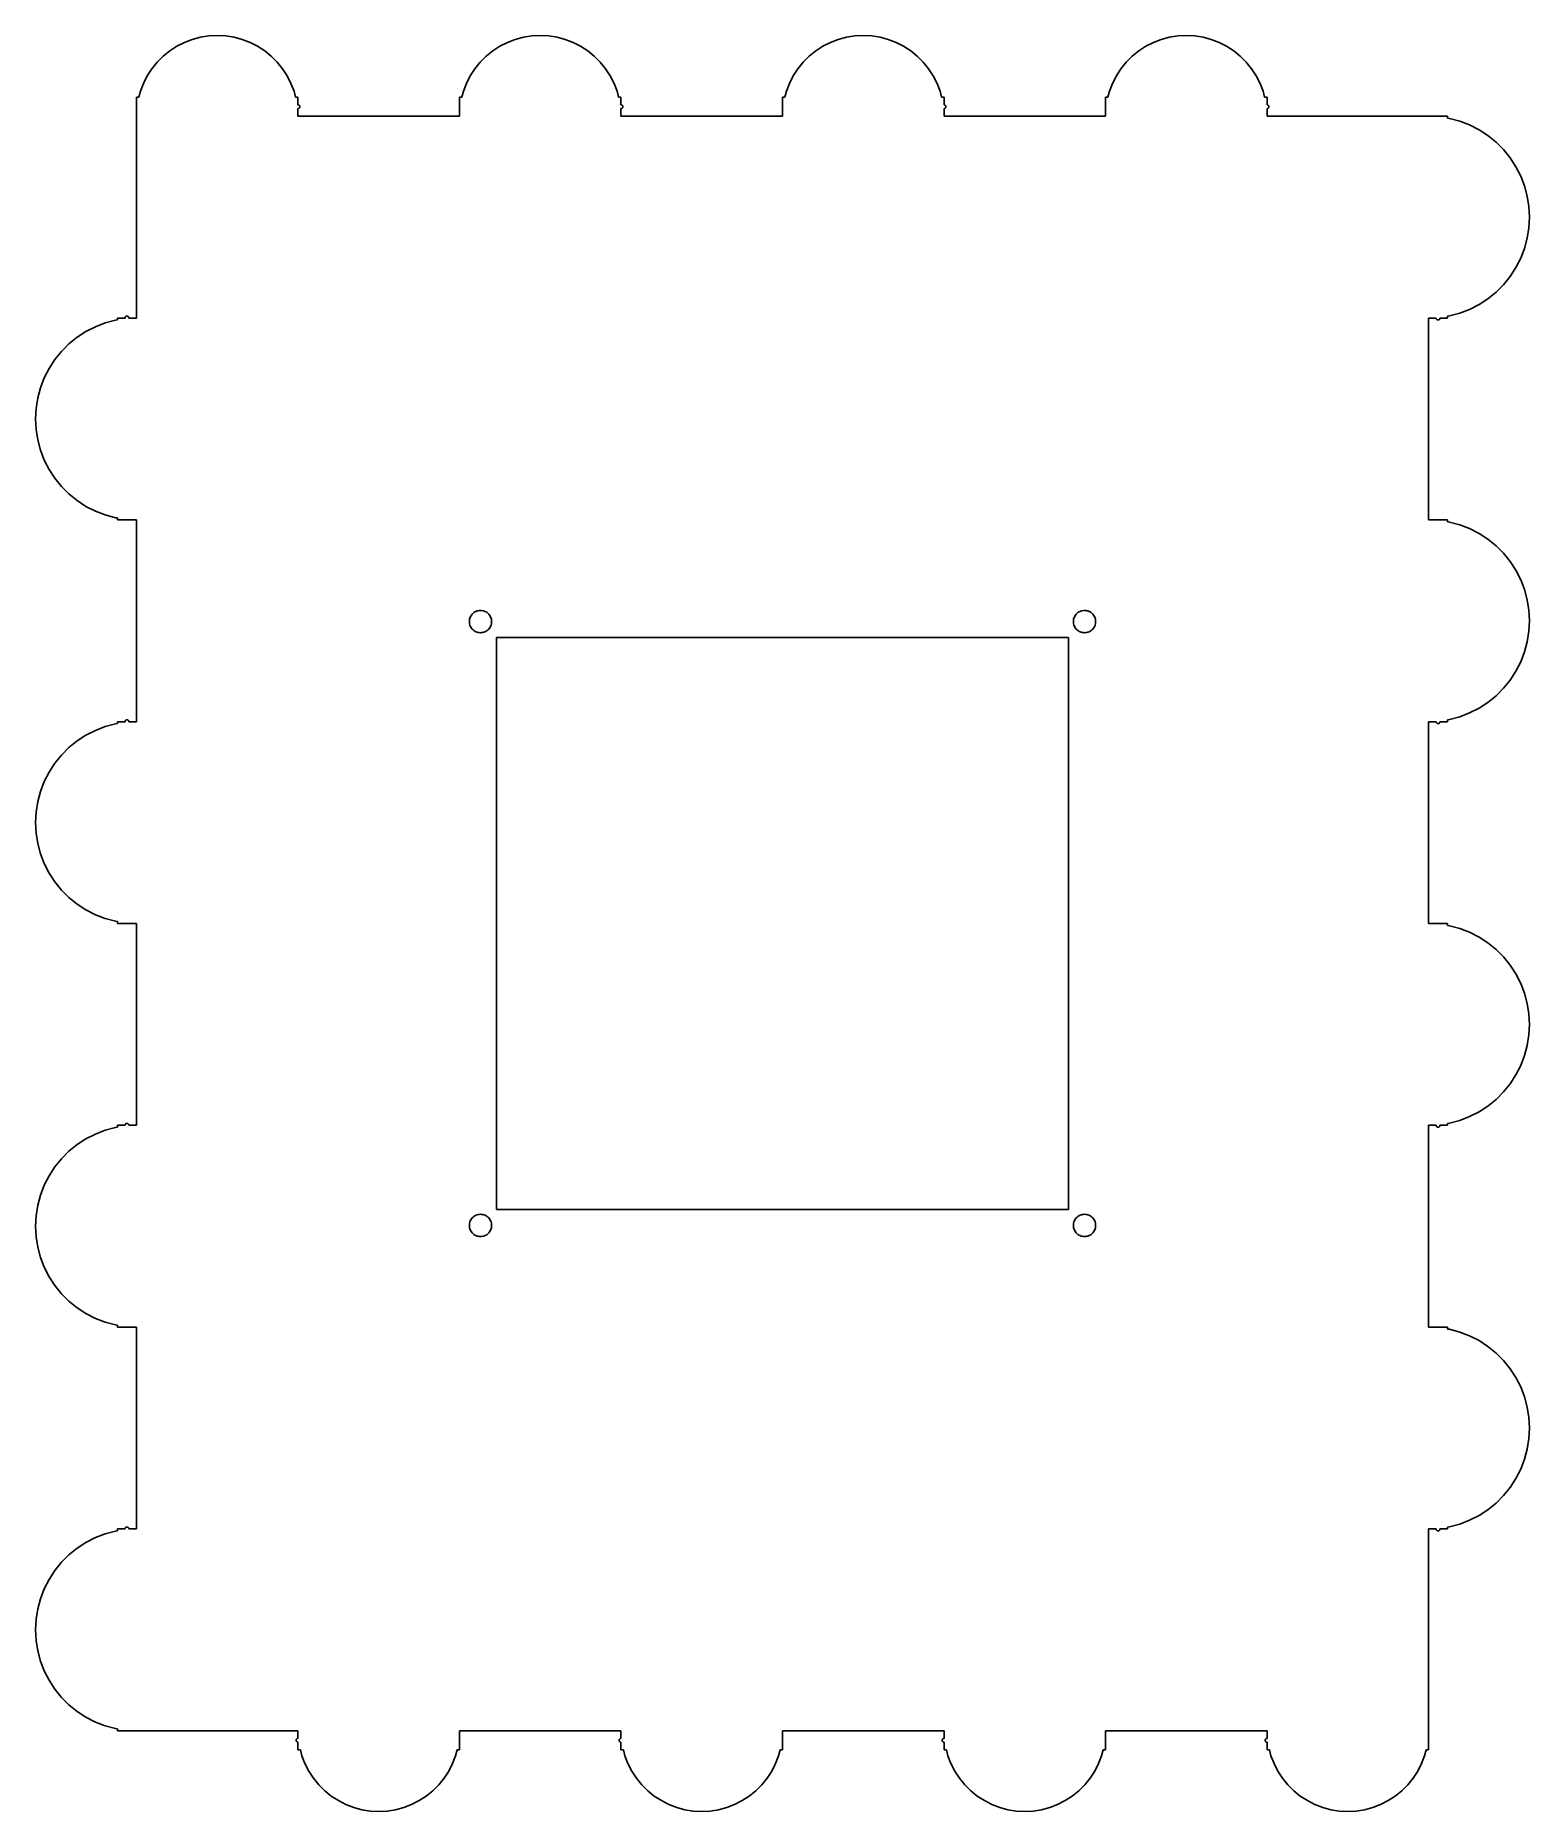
# Model space of a CAD drawing. Header units: metres. Extents: x 658 to 893, y -13 to 267.
import ezdxf

# ---------------------------------------------------------------- set-up
doc = ezdxf.new("R2010")
doc.units = ezdxf.units.M

msp = doc.modelspace()

# ---------------------------------------------------------------- linework, layer by layer
for p, q in [((681.534, 265.602), (680.35, 264.999)), ((682.776, 266.078), (681.534, 265.602)), ((684.06, 266.422), (682.776, 266.078)), ((685.372, 266.63), (684.06, 266.422)), ((686.7, 266.7), (685.372, 266.63)), ((688.028, 266.63), (686.7, 266.7)), ((689.34, 266.422), (688.028, 266.63)), ((690.625, 266.078), (689.34, 266.422)), ((691.866, 265.602), (690.625, 266.078)), ((693.05, 264.999), (691.866, 265.602)), ((732.334, 265.602), (731.15, 264.999)), ((733.576, 266.078), (732.334, 265.602)), ((734.859, 266.422), (733.576, 266.078)), ((736.172, 266.63), (734.859, 266.422)), ((737.5, 266.7), (736.172, 266.63)), ((738.828, 266.63), (737.5, 266.7)), ((740.141, 266.422), (738.828, 266.63)), ((741.424, 266.078), (740.141, 266.422)), ((742.666, 265.602), (741.424, 266.078)), ((743.85, 264.999), (742.666, 265.602)), ((783.134, 265.602), (781.95, 264.999)), ((784.375, 266.078), (783.134, 265.602)), ((785.66, 266.422), (784.375, 266.078)), ((786.972, 266.63), (785.66, 266.422)), ((788.3, 266.7), (786.972, 266.63)), ((789.628, 266.63), (788.3, 266.7)), ((790.94, 266.422), (789.628, 266.63)), ((792.224, 266.078), (790.94, 266.422)), ((793.466, 265.602), (792.224, 266.078)), ((794.65, 264.999), (793.466, 265.602)), ((833.934, 265.602), (832.75, 264.999)), ((835.175, 266.078), (833.934, 265.602)), ((836.46, 266.422), (835.175, 266.078)), ((837.772, 266.63), (836.46, 266.422)), ((839.1, 266.7), (837.772, 266.63)), ((840.427, 266.63), (839.1, 266.7)), ((841.74, 266.422), (840.427, 266.63)), ((843.025, 266.078), (841.74, 266.422)), ((844.266, 265.602), (843.025, 266.078)), ((845.45, 264.999), (844.266, 265.602)), ((678.202, 263.438), (677.262, 262.498)), ((679.235, 264.275), (678.202, 263.438)), ((680.35, 264.999), (679.235, 264.275)), ((694.165, 264.275), (693.05, 264.999)), ((695.198, 263.438), (694.165, 264.275)), ((696.138, 262.498), (695.198, 263.438)), ((729.002, 263.438), (728.062, 262.498)), ((730.035, 264.275), (729.002, 263.438)), ((731.15, 264.999), (730.035, 264.275)), ((744.965, 264.275), (743.85, 264.999)), ((745.998, 263.438), (744.965, 264.275)), ((746.938, 262.498), (745.998, 263.438)), ((779.802, 263.438), (778.862, 262.498)), ((780.835, 264.275), (779.802, 263.438)), ((781.95, 264.999), (780.835, 264.275)), ((795.765, 264.275), (794.65, 264.999)), ((796.798, 263.438), (795.765, 264.275)), ((797.738, 262.498), (796.798, 263.438)), ((830.602, 263.438), (829.662, 262.498)), ((831.635, 264.275), (830.602, 263.438)), ((832.75, 264.999), (831.635, 264.275)), ((846.565, 264.275), (845.45, 264.999)), ((847.598, 263.438), (846.565, 264.275)), ((848.538, 262.498), (847.598, 263.438)), ((675.701, 260.35), (675.098, 259.166)), ((676.425, 261.465), (675.701, 260.35)), ((677.262, 262.498), (676.425, 261.465)), ((696.974, 261.465), (696.138, 262.498)), ((697.699, 260.35), (696.974, 261.465)), ((698.302, 259.166), (697.699, 260.35)), ((726.501, 260.35), (725.898, 259.166)), ((727.225, 261.465), (726.501, 260.35)), ((728.062, 262.498), (727.225, 261.465)), ((747.775, 261.465), (746.938, 262.498)), ((748.499, 260.35), (747.775, 261.465)), ((749.102, 259.166), (748.499, 260.35)), ((777.301, 260.35), (776.698, 259.166)), ((778.026, 261.465), (777.301, 260.35)), ((778.862, 262.498), (778.026, 261.465)), ((798.575, 261.465), (797.738, 262.498)), ((799.299, 260.35), (798.575, 261.465)), ((799.902, 259.166), (799.299, 260.35)), ((828.102, 260.35), (827.498, 259.166)), ((828.826, 261.465), (828.102, 260.35)), ((829.662, 262.498), (828.826, 261.465)), ((849.375, 261.465), (848.538, 262.498)), ((850.099, 260.35), (849.375, 261.465)), ((850.702, 259.166), (850.099, 260.35)), ((674.622, 257.925), (674.374, 257)), ((675.098, 259.166), (674.622, 257.925)), ((698.778, 257.925), (698.302, 259.166)), ((699.026, 257), (698.778, 257.925)), ((725.422, 257.925), (725.174, 257)), ((725.898, 259.166), (725.422, 257.925)), ((749.578, 257.925), (749.102, 259.166)), ((749.826, 257), (749.578, 257.925)), ((776.222, 257.925), (775.974, 257)), ((776.698, 259.166), (776.222, 257.925)), ((800.378, 257.925), (799.902, 259.166)), ((800.626, 257), (800.378, 257.925)), ((827.022, 257.925), (826.774, 257)), ((827.498, 259.166), (827.022, 257.925)), ((851.178, 257.925), (850.702, 259.166)), ((851.426, 257), (851.178, 257.925)), ((674.374, 257), (674, 257)), ((674, 257), (674, 222.25)), ((699.4, 257), (699.026, 257)), ((699.4, 255.8), (699.4, 257)), ((699.431, 255.798), (699.4, 255.8)), ((699.4, 255.2), (699.431, 255.202)), ((699.4, 254), (699.4, 255.2)), ((699.462, 255.793), (699.431, 255.798)), ((699.431, 255.202), (699.462, 255.207)), ((699.493, 255.785), (699.462, 255.793)), ((699.462, 255.207), (699.493, 255.215)), ((699.522, 255.774), (699.493, 255.785)), ((699.493, 255.215), (699.522, 255.226)), ((699.55, 255.76), (699.522, 255.774)), ((699.522, 255.226), (699.55, 255.24)), ((699.576, 255.743), (699.55, 255.76)), ((699.55, 255.24), (699.576, 255.257)), ((699.601, 255.723), (699.576, 255.743)), ((699.576, 255.257), (699.601, 255.277)), ((699.623, 255.701), (699.601, 255.723)), ((699.601, 255.277), (699.623, 255.299)), ((699.643, 255.676), (699.623, 255.701)), ((699.623, 255.299), (699.643, 255.324)), ((699.66, 255.65), (699.643, 255.676)), ((699.643, 255.324), (699.66, 255.35)), ((699.674, 255.622), (699.66, 255.65)), ((699.66, 255.35), (699.674, 255.378)), ((699.685, 255.593), (699.674, 255.622)), ((699.674, 255.378), (699.685, 255.407)), ((699.693, 255.562), (699.685, 255.593)), ((699.685, 255.407), (699.693, 255.438)), ((699.698, 255.531), (699.693, 255.562)), ((699.693, 255.438), (699.698, 255.469)), ((699.7, 255.5), (699.698, 255.531)), ((699.698, 255.469), (699.7, 255.5)), ((725.174, 257), (724.8, 257)), ((724.8, 257), (724.8, 254)), ((750.2, 257), (749.826, 257)), ((750.2, 255.8), (750.2, 257)), ((750.231, 255.798), (750.2, 255.8)), ((750.2, 255.2), (750.231, 255.202)), ((750.2, 254), (750.2, 255.2)), ((750.262, 255.793), (750.231, 255.798)), ((750.231, 255.202), (750.262, 255.207)), ((750.293, 255.785), (750.262, 255.793)), ((750.262, 255.207), (750.293, 255.215)), ((750.322, 255.774), (750.293, 255.785)), ((750.293, 255.215), (750.322, 255.226)), ((750.35, 255.76), (750.322, 255.774)), ((750.322, 255.226), (750.35, 255.24)), ((750.376, 255.743), (750.35, 255.76)), ((750.35, 255.24), (750.376, 255.257)), ((750.401, 255.723), (750.376, 255.743)), ((750.376, 255.257), (750.401, 255.277)), ((750.423, 255.701), (750.401, 255.723)), ((750.401, 255.277), (750.423, 255.299)), ((750.443, 255.676), (750.423, 255.701)), ((750.423, 255.299), (750.443, 255.324)), ((750.46, 255.65), (750.443, 255.676)), ((750.443, 255.324), (750.46, 255.35)), ((750.474, 255.622), (750.46, 255.65)), ((750.46, 255.35), (750.474, 255.378)), ((750.485, 255.593), (750.474, 255.622)), ((750.474, 255.378), (750.485, 255.407)), ((750.493, 255.562), (750.485, 255.593)), ((750.485, 255.407), (750.493, 255.438)), ((750.498, 255.531), (750.493, 255.562)), ((750.493, 255.438), (750.498, 255.469)), ((750.5, 255.5), (750.498, 255.531)), ((750.498, 255.469), (750.5, 255.5)), ((775.974, 257), (775.6, 257)), ((775.6, 257), (775.6, 254)), ((801, 257), (800.626, 257)), ((801, 255.8), (801, 257)), ((801.031, 255.798), (801, 255.8)), ((801, 255.2), (801.031, 255.202)), ((801, 254), (801, 255.2)), ((801.062, 255.793), (801.031, 255.798)), ((801.031, 255.202), (801.062, 255.207)), ((801.093, 255.785), (801.062, 255.793)), ((801.062, 255.207), (801.093, 255.215)), ((801.122, 255.774), (801.093, 255.785)), ((801.093, 255.215), (801.122, 255.226)), ((801.15, 255.76), (801.122, 255.774)), ((801.122, 255.226), (801.15, 255.24)), ((801.176, 255.743), (801.15, 255.76)), ((801.15, 255.24), (801.176, 255.257)), ((801.201, 255.723), (801.176, 255.743)), ((801.176, 255.257), (801.201, 255.277)), ((801.223, 255.701), (801.201, 255.723)), ((801.201, 255.277), (801.223, 255.299)), ((801.243, 255.676), (801.223, 255.701)), ((801.223, 255.299), (801.243, 255.324)), ((801.26, 255.65), (801.243, 255.676)), ((801.243, 255.324), (801.26, 255.35)), ((801.274, 255.622), (801.26, 255.65)), ((801.26, 255.35), (801.274, 255.378)), ((801.285, 255.593), (801.274, 255.622)), ((801.274, 255.378), (801.285, 255.407)), ((801.293, 255.562), (801.285, 255.593)), ((801.285, 255.407), (801.293, 255.438)), ((801.298, 255.531), (801.293, 255.562)), ((801.293, 255.438), (801.298, 255.469)), ((801.3, 255.5), (801.298, 255.531)), ((801.298, 255.469), (801.3, 255.5)), ((826.774, 257), (826.4, 257)), ((826.4, 257), (826.4, 254)), ((851.8, 257), (851.426, 257)), ((851.8, 255.8), (851.8, 257)), ((851.831, 255.798), (851.8, 255.8)), ((851.8, 255.2), (851.831, 255.202)), ((851.8, 254), (851.8, 255.2)), ((851.862, 255.793), (851.831, 255.798)), ((851.831, 255.202), (851.862, 255.207)), ((851.893, 255.785), (851.862, 255.793)), ((851.862, 255.207), (851.893, 255.215)), ((851.922, 255.774), (851.893, 255.785)), ((851.893, 255.215), (851.922, 255.226)), ((851.95, 255.76), (851.922, 255.774)), ((851.922, 255.226), (851.95, 255.24)), ((851.976, 255.743), (851.95, 255.76)), ((851.95, 255.24), (851.976, 255.257)), ((852.001, 255.723), (851.976, 255.743)), ((851.976, 255.257), (852.001, 255.277)), ((852.023, 255.701), (852.001, 255.723)), ((852.001, 255.277), (852.023, 255.299)), ((852.043, 255.676), (852.023, 255.701)), ((852.023, 255.299), (852.043, 255.324)), ((852.06, 255.65), (852.043, 255.676)), ((852.043, 255.324), (852.06, 255.35)), ((852.074, 255.622), (852.06, 255.65)), ((852.06, 255.35), (852.074, 255.378)), ((852.085, 255.593), (852.074, 255.622)), ((852.074, 255.378), (852.085, 255.407)), ((852.093, 255.562), (852.085, 255.593)), ((852.085, 255.407), (852.093, 255.438)), ((852.098, 255.531), (852.093, 255.562)), ((852.093, 255.438), (852.098, 255.469)), ((852.1, 255.5), (852.098, 255.531)), ((852.098, 255.469), (852.1, 255.5)), ((724.8, 254), (699.4, 254)), ((775.6, 254), (750.2, 254)), ((826.4, 254), (801, 254)), ((880.2, 254), (851.8, 254)), ((880.2, 253.701), (880.2, 254)), ((880.501, 253.653), (880.2, 253.701)), ((882.106, 253.223), (880.501, 253.653)), ((883.657, 252.628), (882.106, 253.223)), ((885.138, 251.873), (883.657, 252.628)), ((886.531, 250.968), (885.138, 251.873)), ((887.822, 249.922), (886.531, 250.968)), ((888.997, 248.747), (887.822, 249.922)), ((890.043, 247.456), (888.997, 248.747)), ((890.948, 246.062), (890.043, 247.456)), ((891.703, 244.582), (890.948, 246.062)), ((892.298, 243.031), (891.703, 244.582)), ((892.728, 241.426), (892.298, 243.031)), ((892.988, 239.784), (892.728, 241.426)), ((893.075, 238.125), (892.988, 239.784)), ((892.988, 236.466), (893.075, 238.125)), ((892.298, 233.219), (892.728, 234.824)), ((892.728, 234.824), (892.988, 236.466)), ((891.703, 231.668), (892.298, 233.219)), ((890.043, 228.794), (890.948, 230.188)), ((890.948, 230.188), (891.703, 231.668)), ((886.531, 225.282), (887.822, 226.328)), ((887.822, 226.328), (888.997, 227.503)), ((888.997, 227.503), (890.043, 228.794)), ((882.106, 223.027), (883.657, 223.622)), ((883.657, 223.622), (885.138, 224.377)), ((885.138, 224.377), (886.531, 225.282)), ((667.543, 220.878), (666.062, 220.123)), ((669.094, 221.473), (667.543, 220.878)), ((670.699, 221.903), (669.094, 221.473)), ((671, 221.951), (670.699, 221.903)), ((672.2, 222.25), (671, 222.25)), ((671, 222.25), (671, 221.951)), ((672.202, 222.281), (672.2, 222.25)), ((672.207, 222.312), (672.202, 222.281)), ((672.215, 222.343), (672.207, 222.312)), ((672.226, 222.372), (672.215, 222.343)), ((672.24, 222.4), (672.226, 222.372)), ((672.257, 222.426), (672.24, 222.4)), ((672.277, 222.451), (672.257, 222.426)), ((672.299, 222.473), (672.277, 222.451)), ((672.324, 222.493), (672.299, 222.473)), ((672.35, 222.51), (672.324, 222.493)), ((672.378, 222.524), (672.35, 222.51)), ((672.407, 222.535), (672.378, 222.524)), ((672.438, 222.543), (672.407, 222.535)), ((672.469, 222.548), (672.438, 222.543)), ((672.5, 222.55), (672.469, 222.548)), ((672.531, 222.548), (672.5, 222.55)), ((672.562, 222.543), (672.531, 222.548)), ((672.593, 222.535), (672.562, 222.543)), ((672.622, 222.524), (672.593, 222.535)), ((672.65, 222.51), (672.622, 222.524)), ((672.676, 222.493), (672.65, 222.51)), ((672.701, 222.473), (672.676, 222.493)), ((672.723, 222.451), (672.701, 222.473)), ((672.743, 222.426), (672.723, 222.451)), ((672.76, 222.4), (672.743, 222.426)), ((672.774, 222.372), (672.76, 222.4)), ((672.785, 222.343), (672.774, 222.372)), ((672.793, 222.312), (672.785, 222.343)), ((672.798, 222.281), (672.793, 222.312)), ((672.8, 222.25), (672.798, 222.281)), ((674, 222.25), (672.8, 222.25)), ((877.2, 190.5), (877.2, 222.25)), ((877.2, 222.25), (878.4, 222.25)), ((878.4, 222.25), (878.402, 222.219)), ((878.402, 222.219), (878.407, 222.188)), ((878.407, 222.188), (878.415, 222.157)), ((878.415, 222.157), (878.426, 222.128)), ((878.426, 222.128), (878.44, 222.1)), ((878.44, 222.1), (878.457, 222.074)), ((878.457, 222.074), (878.477, 222.049)), ((878.477, 222.049), (878.499, 222.027)), ((878.499, 222.027), (878.524, 222.007)), ((878.524, 222.007), (878.55, 221.99)), ((878.55, 221.99), (878.578, 221.976)), ((878.578, 221.976), (878.607, 221.965)), ((878.607, 221.965), (878.638, 221.957)), ((878.638, 221.957), (878.669, 221.952)), ((878.669, 221.952), (878.7, 221.95)), ((878.7, 221.95), (878.731, 221.952)), ((878.731, 221.952), (878.762, 221.957)), ((878.762, 221.957), (878.793, 221.965)), ((878.793, 221.965), (878.822, 221.976)), ((878.822, 221.976), (878.85, 221.99)), ((878.85, 221.99), (878.876, 222.007)), ((878.876, 222.007), (878.901, 222.027)), ((878.901, 222.027), (878.923, 222.049)), ((878.923, 222.049), (878.943, 222.074)), ((878.943, 222.074), (878.96, 222.1)), ((878.96, 222.1), (878.974, 222.128)), ((878.974, 222.128), (878.985, 222.157)), ((878.985, 222.157), (878.993, 222.188)), ((878.993, 222.188), (878.998, 222.219)), ((878.998, 222.219), (879, 222.25)), ((879, 222.25), (880.2, 222.25)), ((880.2, 222.549), (880.501, 222.597)), ((880.2, 222.25), (880.2, 222.549)), ((880.501, 222.597), (882.106, 223.027)), ((663.378, 218.172), (662.203, 216.997)), ((664.669, 219.218), (663.378, 218.172)), ((666.062, 220.123), (664.669, 219.218)), ((661.157, 215.706), (660.252, 214.312)), ((662.203, 216.997), (661.157, 215.706)), ((659.497, 212.832), (658.902, 211.281)), ((660.252, 214.312), (659.497, 212.832)), ((658.472, 209.676), (658.212, 208.034)), ((658.902, 211.281), (658.472, 209.676)), ((658.212, 208.034), (658.125, 206.375)), ((658.125, 206.375), (658.212, 204.716)), ((658.212, 204.716), (658.472, 203.074)), ((658.472, 203.074), (658.902, 201.469)), ((658.902, 201.469), (659.497, 199.918)), ((659.497, 199.918), (660.252, 198.438)), ((660.252, 198.438), (661.157, 197.044)), ((661.157, 197.044), (662.203, 195.753)), ((662.203, 195.753), (663.378, 194.578)), ((663.378, 194.578), (664.669, 193.532)), ((664.669, 193.532), (666.062, 192.627)), ((666.062, 192.627), (667.543, 191.872)), ((667.543, 191.872), (669.094, 191.277)), ((669.094, 191.277), (670.699, 190.847)), ((670.699, 190.847), (671, 190.799)), ((671, 190.799), (671, 190.5)), ((671, 190.5), (674, 190.5)), ((674, 190.5), (674, 158.75)), ((880.2, 190.5), (877.2, 190.5)), ((880.2, 190.201), (880.2, 190.5)), ((880.501, 190.153), (880.2, 190.201)), ((882.106, 189.723), (880.501, 190.153)), ((883.657, 189.128), (882.106, 189.723)), ((885.138, 188.373), (883.657, 189.128)), ((886.531, 187.468), (885.138, 188.373)), ((887.822, 186.422), (886.531, 187.468)), ((888.997, 185.247), (887.822, 186.422)), ((890.043, 183.956), (888.997, 185.247)), ((890.948, 182.562), (890.043, 183.956)), ((891.703, 181.082), (890.948, 182.562)), ((892.298, 179.531), (891.703, 181.082)), ((892.728, 177.926), (892.298, 179.531)), ((727.225, 176.016), (727.388, 176.099)), ((727.388, 176.099), (727.559, 176.164)), ((727.559, 176.164), (727.736, 176.212)), ((727.736, 176.212), (727.917, 176.24)), ((727.917, 176.24), (728.1, 176.25)), ((728.1, 176.25), (728.283, 176.24)), ((728.283, 176.24), (728.464, 176.212)), ((728.464, 176.212), (728.641, 176.164)), ((728.641, 176.164), (728.812, 176.099)), ((728.812, 176.099), (728.975, 176.016)), ((822.225, 176.016), (822.388, 176.099)), ((822.388, 176.099), (822.559, 176.164)), ((822.559, 176.164), (822.736, 176.212)), ((822.736, 176.212), (822.917, 176.24)), ((822.917, 176.24), (823.1, 176.25)), ((823.1, 176.25), (823.283, 176.24)), ((823.283, 176.24), (823.464, 176.212)), ((823.464, 176.212), (823.641, 176.164)), ((823.641, 176.164), (823.812, 176.099)), ((823.812, 176.099), (823.975, 176.016)), ((892.988, 176.284), (892.728, 177.926)), ((893.075, 174.625), (892.988, 176.284)), ((726.35, 174.5), (726.36, 174.683)), ((726.36, 174.317), (726.35, 174.5)), ((726.36, 174.683), (726.388, 174.864)), ((726.388, 174.136), (726.36, 174.317)), ((726.388, 174.864), (726.436, 175.041)), ((726.436, 173.959), (726.388, 174.136)), ((726.436, 175.041), (726.501, 175.212)), ((726.501, 173.788), (726.436, 173.959)), ((726.501, 175.212), (726.584, 175.375)), ((726.584, 173.625), (726.501, 173.788)), ((726.584, 175.375), (726.684, 175.529)), ((726.684, 173.471), (726.584, 173.625)), ((726.684, 175.529), (726.799, 175.671)), ((726.799, 173.329), (726.684, 173.471)), ((726.799, 175.671), (726.929, 175.801)), ((726.929, 173.199), (726.799, 173.329)), ((726.929, 175.801), (727.071, 175.916)), ((727.071, 175.916), (727.225, 176.016)), ((728.975, 176.016), (729.129, 175.916)), ((729.129, 175.916), (729.271, 175.801)), ((729.271, 175.801), (729.401, 175.671)), ((729.401, 173.329), (729.271, 173.199)), ((729.401, 175.671), (729.516, 175.529)), ((729.516, 173.471), (729.401, 173.329)), ((729.516, 175.529), (729.616, 175.375)), ((729.616, 173.625), (729.516, 173.471)), ((729.616, 175.375), (729.699, 175.212)), ((729.699, 173.788), (729.616, 173.625)), ((729.699, 175.212), (729.764, 175.041)), ((729.764, 173.959), (729.699, 173.788)), ((729.764, 175.041), (729.812, 174.864)), ((729.812, 174.136), (729.764, 173.959)), ((729.812, 174.864), (729.84, 174.683)), ((729.84, 174.317), (729.812, 174.136)), ((729.84, 174.683), (729.85, 174.5)), ((729.85, 174.5), (729.84, 174.317)), ((821.35, 174.5), (821.36, 174.683)), ((821.36, 174.317), (821.35, 174.5)), ((821.36, 174.683), (821.388, 174.864)), ((821.388, 174.136), (821.36, 174.317)), ((821.388, 174.864), (821.436, 175.041)), ((821.436, 173.959), (821.388, 174.136)), ((821.436, 175.041), (821.501, 175.212)), ((821.501, 173.788), (821.436, 173.959)), ((821.501, 175.212), (821.584, 175.375)), ((821.584, 173.625), (821.501, 173.788)), ((821.584, 175.375), (821.684, 175.529)), ((821.684, 173.471), (821.584, 173.625)), ((821.684, 175.529), (821.799, 175.671)), ((821.799, 173.329), (821.684, 173.471)), ((821.799, 175.671), (821.929, 175.801)), ((821.929, 173.199), (821.799, 173.329)), ((821.929, 175.801), (822.071, 175.916)), ((822.071, 175.916), (822.225, 176.016)), ((823.975, 176.016), (824.129, 175.916)), ((824.129, 175.916), (824.271, 175.801)), ((824.271, 175.801), (824.401, 175.671)), ((824.401, 173.329), (824.271, 173.199)), ((824.401, 175.671), (824.516, 175.529)), ((824.516, 173.471), (824.401, 173.329)), ((824.516, 175.529), (824.616, 175.375)), ((824.616, 173.625), (824.516, 173.471)), ((824.616, 175.375), (824.699, 175.212)), ((824.699, 173.788), (824.616, 173.625)), ((824.699, 175.212), (824.764, 175.041)), ((824.764, 173.959), (824.699, 173.788)), ((824.764, 175.041), (824.812, 174.864)), ((824.812, 174.136), (824.764, 173.959)), ((824.812, 174.864), (824.84, 174.683)), ((824.84, 174.317), (824.812, 174.136)), ((824.84, 174.683), (824.85, 174.5)), ((824.85, 174.5), (824.84, 174.317)), ((892.988, 172.966), (893.075, 174.625)), ((727.071, 173.084), (726.929, 173.199)), ((727.225, 172.984), (727.071, 173.084)), ((727.388, 172.901), (727.225, 172.984)), ((727.559, 172.836), (727.388, 172.901)), ((727.736, 172.788), (727.559, 172.836)), ((727.917, 172.76), (727.736, 172.788)), ((728.1, 172.75), (727.917, 172.76)), ((728.283, 172.76), (728.1, 172.75)), ((728.464, 172.788), (728.283, 172.76)), ((728.641, 172.836), (728.464, 172.788)), ((728.812, 172.901), (728.641, 172.836)), ((728.975, 172.984), (728.812, 172.901)), ((729.129, 173.084), (728.975, 172.984)), ((729.271, 173.199), (729.129, 173.084)), ((730.6, 82), (730.6, 172)), ((730.6, 172), (820.6, 172)), ((820.6, 172), (820.6, 82)), ((822.071, 173.084), (821.929, 173.199)), ((822.225, 172.984), (822.071, 173.084)), ((822.388, 172.901), (822.225, 172.984)), ((822.559, 172.836), (822.388, 172.901)), ((822.736, 172.788), (822.559, 172.836)), ((822.917, 172.76), (822.736, 172.788)), ((823.1, 172.75), (822.917, 172.76)), ((823.283, 172.76), (823.1, 172.75)), ((823.464, 172.788), (823.283, 172.76)), ((823.641, 172.836), (823.464, 172.788)), ((823.812, 172.901), (823.641, 172.836)), ((823.975, 172.984), (823.812, 172.901)), ((824.129, 173.084), (823.975, 172.984)), ((824.271, 173.199), (824.129, 173.084)), ((892.298, 169.719), (892.728, 171.324)), ((892.728, 171.324), (892.988, 172.966)), ((890.948, 166.688), (891.703, 168.168)), ((891.703, 168.168), (892.298, 169.719)), ((888.997, 164.003), (890.043, 165.294)), ((890.043, 165.294), (890.948, 166.688)), ((886.531, 161.782), (887.822, 162.828)), ((887.822, 162.828), (888.997, 164.003)), ((880.501, 159.097), (882.106, 159.527)), ((882.106, 159.527), (883.657, 160.122)), ((883.657, 160.122), (885.138, 160.877)), ((885.138, 160.877), (886.531, 161.782)), ((666.062, 156.623), (664.669, 155.718)), ((667.543, 157.378), (666.062, 156.623)), ((669.094, 157.973), (667.543, 157.378)), ((670.699, 158.403), (669.094, 157.973)), ((671, 158.451), (670.699, 158.403)), ((672.2, 158.75), (671, 158.75)), ((671, 158.75), (671, 158.451)), ((672.202, 158.781), (672.2, 158.75)), ((672.207, 158.812), (672.202, 158.781)), ((672.215, 158.843), (672.207, 158.812)), ((672.226, 158.872), (672.215, 158.843)), ((672.24, 158.9), (672.226, 158.872)), ((672.257, 158.926), (672.24, 158.9)), ((672.277, 158.951), (672.257, 158.926)), ((672.299, 158.973), (672.277, 158.951)), ((672.324, 158.993), (672.299, 158.973)), ((672.35, 159.01), (672.324, 158.993)), ((672.378, 159.024), (672.35, 159.01)), ((672.407, 159.035), (672.378, 159.024)), ((672.438, 159.043), (672.407, 159.035)), ((672.469, 159.048), (672.438, 159.043)), ((672.5, 159.05), (672.469, 159.048)), ((672.531, 159.048), (672.5, 159.05)), ((672.562, 159.043), (672.531, 159.048)), ((672.593, 159.035), (672.562, 159.043)), ((672.622, 159.024), (672.593, 159.035)), ((672.65, 159.01), (672.622, 159.024)), ((672.676, 158.993), (672.65, 159.01)), ((672.701, 158.973), (672.676, 158.993)), ((672.723, 158.951), (672.701, 158.973)), ((672.743, 158.926), (672.723, 158.951)), ((672.76, 158.9), (672.743, 158.926)), ((672.774, 158.872), (672.76, 158.9)), ((672.785, 158.843), (672.774, 158.872)), ((672.793, 158.812), (672.785, 158.843)), ((672.798, 158.781), (672.793, 158.812)), ((672.8, 158.75), (672.798, 158.781)), ((674, 158.75), (672.8, 158.75)), ((877.2, 127), (877.2, 158.75)), ((877.2, 158.75), (878.4, 158.75)), ((878.4, 158.75), (878.402, 158.719)), ((878.402, 158.719), (878.407, 158.688)), ((878.407, 158.688), (878.415, 158.657)), ((878.415, 158.657), (878.426, 158.628)), ((878.426, 158.628), (878.44, 158.6)), ((878.44, 158.6), (878.457, 158.574)), ((878.457, 158.574), (878.477, 158.549)), ((878.477, 158.549), (878.499, 158.527)), ((878.499, 158.527), (878.524, 158.507)), ((878.524, 158.507), (878.55, 158.49)), ((878.55, 158.49), (878.578, 158.476)), ((878.578, 158.476), (878.607, 158.465)), ((878.607, 158.465), (878.638, 158.457)), ((878.638, 158.457), (878.669, 158.452)), ((878.669, 158.452), (878.7, 158.45)), ((878.7, 158.45), (878.731, 158.452)), ((878.731, 158.452), (878.762, 158.457)), ((878.762, 158.457), (878.793, 158.465)), ((878.793, 158.465), (878.822, 158.476)), ((878.822, 158.476), (878.85, 158.49)), ((878.85, 158.49), (878.876, 158.507)), ((878.876, 158.507), (878.901, 158.527)), ((878.901, 158.527), (878.923, 158.549)), ((878.923, 158.549), (878.943, 158.574)), ((878.943, 158.574), (878.96, 158.6)), ((878.96, 158.6), (878.974, 158.628)), ((878.974, 158.628), (878.985, 158.657)), ((878.985, 158.657), (878.993, 158.688)), ((878.993, 158.688), (878.998, 158.719)), ((878.998, 158.719), (879, 158.75)), ((879, 158.75), (880.2, 158.75)), ((880.2, 159.049), (880.501, 159.097)), ((880.2, 158.75), (880.2, 159.049)), ((663.378, 154.672), (662.203, 153.497)), ((664.669, 155.718), (663.378, 154.672)), ((661.157, 152.206), (660.252, 150.812)), ((662.203, 153.497), (661.157, 152.206)), ((659.497, 149.332), (658.902, 147.781)), ((660.252, 150.812), (659.497, 149.332)), ((658.472, 146.176), (658.212, 144.534)), ((658.902, 147.781), (658.472, 146.176)), ((658.212, 144.534), (658.125, 142.875)), ((658.125, 142.875), (658.212, 141.216)), ((658.212, 141.216), (658.472, 139.574)), ((658.472, 139.574), (658.902, 137.969)), ((658.902, 137.969), (659.497, 136.418)), ((659.497, 136.418), (660.252, 134.938)), ((660.252, 134.938), (661.157, 133.544)), ((661.157, 133.544), (662.203, 132.253)), ((662.203, 132.253), (663.378, 131.078)), ((663.378, 131.078), (664.669, 130.032)), ((664.669, 130.032), (666.062, 129.127)), ((666.062, 129.127), (667.543, 128.372)), ((667.543, 128.372), (669.094, 127.777)), ((669.094, 127.777), (670.699, 127.347)), ((670.699, 127.347), (671, 127.299)), ((671, 127.299), (671, 127)), ((671, 127), (674, 127)), ((674, 127), (674, 95.25)), ((880.2, 127), (877.2, 127)), ((880.2, 126.701), (880.2, 127)), ((880.501, 126.653), (880.2, 126.701)), ((882.106, 126.223), (880.501, 126.653)), ((883.657, 125.628), (882.106, 126.223)), ((885.138, 124.873), (883.657, 125.628)), ((886.531, 123.968), (885.138, 124.873)), ((887.822, 122.922), (886.531, 123.968)), ((888.997, 121.747), (887.822, 122.922)), ((890.043, 120.456), (888.997, 121.747)), ((890.948, 119.062), (890.043, 120.456)), ((891.703, 117.582), (890.948, 119.062)), ((892.298, 116.031), (891.703, 117.582)), ((892.728, 114.426), (892.298, 116.031)), ((892.988, 112.784), (892.728, 114.426)), ((893.075, 111.125), (892.988, 112.784)), ((892.728, 107.824), (892.988, 109.466)), ((892.988, 109.466), (893.075, 111.125)), ((891.703, 104.668), (892.298, 106.219)), ((892.298, 106.219), (892.728, 107.824)), ((890.948, 103.188), (891.703, 104.668)), ((888.997, 100.503), (890.043, 101.794)), ((890.043, 101.794), (890.948, 103.188)), ((885.138, 97.3768), (886.531, 98.2818)), ((886.531, 98.2818), (887.822, 99.3276)), ((887.822, 99.3276), (888.997, 100.503)), ((672.2, 95.25), (671, 95.25)), ((671, 95.25), (671, 94.9507)), ((672.202, 95.2814), (672.2, 95.25)), ((672.207, 95.3124), (672.202, 95.2814)), ((672.215, 95.3427), (672.207, 95.3124)), ((672.226, 95.372), (672.215, 95.3427)), ((672.24, 95.4), (672.226, 95.372)), ((672.257, 95.4263), (672.24, 95.4)), ((672.277, 95.4507), (672.257, 95.4263)), ((672.299, 95.4729), (672.277, 95.4507)), ((672.324, 95.4927), (672.299, 95.4729)), ((672.35, 95.5098), (672.324, 95.4927)), ((672.378, 95.5241), (672.35, 95.5098)), ((672.407, 95.5353), (672.378, 95.5241)), ((672.438, 95.5434), (672.407, 95.5353)), ((672.469, 95.5484), (672.438, 95.5434)), ((672.5, 95.55), (672.469, 95.5484)), ((672.531, 95.5484), (672.5, 95.55)), ((672.562, 95.5434), (672.531, 95.5484)), ((672.593, 95.5353), (672.562, 95.5434)), ((672.622, 95.5241), (672.593, 95.5353)), ((672.65, 95.5098), (672.622, 95.5241)), ((672.676, 95.4927), (672.65, 95.5098)), ((672.701, 95.4729), (672.676, 95.4927)), ((672.723, 95.4507), (672.701, 95.4729)), ((672.743, 95.4263), (672.723, 95.4507)), ((672.76, 95.4), (672.743, 95.4263)), ((672.774, 95.372), (672.76, 95.4)), ((672.785, 95.3427), (672.774, 95.372)), ((672.793, 95.3124), (672.785, 95.3427)), ((672.798, 95.2814), (672.793, 95.3124)), ((672.8, 95.25), (672.798, 95.2814)), ((674, 95.25), (672.8, 95.25)), ((877.2, 63.5), (877.2, 95.25)), ((877.2, 95.25), (878.4, 95.25)), ((878.4, 95.25), (878.402, 95.2186)), ((878.402, 95.2186), (878.407, 95.1876)), ((878.407, 95.1876), (878.415, 95.1573)), ((878.415, 95.1573), (878.426, 95.128)), ((878.426, 95.128), (878.44, 95.1)), ((878.44, 95.1), (878.457, 95.0737)), ((878.457, 95.0737), (878.477, 95.0493)), ((878.477, 95.0493), (878.499, 95.0271)), ((878.499, 95.0271), (878.524, 95.0073)), ((878.524, 95.0073), (878.55, 94.9902)), ((878.85, 94.9902), (878.876, 95.0073)), ((878.876, 95.0073), (878.901, 95.0271)), ((878.901, 95.0271), (878.923, 95.0493)), ((878.923, 95.0493), (878.943, 95.0737)), ((878.943, 95.0737), (878.96, 95.1)), ((878.96, 95.1), (878.974, 95.128)), ((878.974, 95.128), (878.985, 95.1573)), ((878.985, 95.1573), (878.993, 95.1876)), ((878.993, 95.1876), (878.998, 95.2186)), ((878.998, 95.2186), (879, 95.25)), ((879, 95.25), (880.2, 95.25)), ((880.2, 95.5493), (880.501, 95.5969)), ((880.2, 95.25), (880.2, 95.5493)), ((880.501, 95.5969), (882.106, 96.027)), ((882.106, 96.027), (883.657, 96.6225)), ((883.657, 96.6225), (885.138, 97.3768)), ((664.669, 92.2181), (663.378, 91.1724)), ((666.062, 93.1232), (664.669, 92.2181)), ((667.543, 93.8775), (666.062, 93.1232)), ((669.094, 94.473), (667.543, 93.8775)), ((670.699, 94.9031), (669.094, 94.473)), ((671, 94.9507), (670.699, 94.9031)), ((878.55, 94.9902), (878.578, 94.9759)), ((878.578, 94.9759), (878.607, 94.9647)), ((878.607, 94.9647), (878.638, 94.9566)), ((878.638, 94.9566), (878.669, 94.9516)), ((878.669, 94.9516), (878.7, 94.95)), ((878.7, 94.95), (878.731, 94.9516)), ((878.731, 94.9516), (878.762, 94.9566)), ((878.762, 94.9566), (878.793, 94.9647)), ((878.793, 94.9647), (878.822, 94.9759)), ((878.822, 94.9759), (878.85, 94.9902)), ((662.203, 89.9975), (661.157, 88.7061)), ((663.378, 91.1724), (662.203, 89.9975)), ((660.252, 87.3125), (659.497, 85.8319)), ((661.157, 88.7061), (660.252, 87.3125)), ((658.902, 84.2806), (658.472, 82.6756)), ((659.497, 85.8319), (658.902, 84.2806)), ((658.212, 81.0344), (658.125, 79.375)), ((658.472, 82.6756), (658.212, 81.0344)), ((727.225, 81.0155), (727.388, 81.0987)), ((727.388, 81.0987), (727.559, 81.1644)), ((727.559, 81.1644), (727.736, 81.2118)), ((727.736, 81.2118), (727.917, 81.2404)), ((727.917, 81.2404), (728.1, 81.25)), ((728.1, 81.25), (728.283, 81.2404)), ((728.283, 81.2404), (728.464, 81.2118)), ((728.464, 81.2118), (728.641, 81.1644)), ((728.641, 81.1644), (728.812, 81.0987)), ((728.812, 81.0987), (728.975, 81.0155)), ((820.6, 82), (730.6, 82)), ((822.225, 81.0155), (822.388, 81.0987)), ((822.388, 81.0987), (822.559, 81.1644)), ((822.559, 81.1644), (822.736, 81.2118)), ((822.736, 81.2118), (822.917, 81.2404)), ((822.917, 81.2404), (823.1, 81.25)), ((823.1, 81.25), (823.283, 81.2404)), ((823.283, 81.2404), (823.464, 81.2118)), ((823.464, 81.2118), (823.641, 81.1644)), ((823.641, 81.1644), (823.812, 81.0987)), ((823.812, 81.0987), (823.975, 81.0155)), ((658.125, 79.375), (658.212, 77.7156)), ((726.35, 79.5), (726.36, 79.6829)), ((726.36, 79.3171), (726.35, 79.5)), ((726.36, 79.6829), (726.388, 79.8638)), ((726.388, 79.1362), (726.36, 79.3171)), ((726.388, 79.8638), (726.436, 80.0408)), ((726.436, 78.9592), (726.388, 79.1362)), ((726.436, 80.0408), (726.501, 80.2118)), ((726.501, 78.7882), (726.436, 78.9592)), ((726.501, 80.2118), (726.584, 80.375)), ((726.584, 78.625), (726.501, 78.7882)), ((726.584, 80.375), (726.684, 80.5286)), ((726.684, 78.4714), (726.584, 78.625)), ((726.684, 80.5286), (726.799, 80.671)), ((726.799, 78.329), (726.684, 78.4714)), ((726.799, 80.671), (726.929, 80.8005)), ((726.929, 78.1995), (726.799, 78.329)), ((726.929, 80.8005), (727.071, 80.9158)), ((727.071, 80.9158), (727.225, 81.0155)), ((728.975, 81.0155), (729.129, 80.9158)), ((729.129, 80.9158), (729.271, 80.8005)), ((729.271, 80.8005), (729.401, 80.671)), ((729.401, 78.329), (729.271, 78.1995)), ((729.401, 80.671), (729.516, 80.5286)), ((729.516, 78.4714), (729.401, 78.329)), ((729.516, 80.5286), (729.616, 80.375)), ((729.616, 78.625), (729.516, 78.4714)), ((729.616, 80.375), (729.699, 80.2118)), ((729.699, 78.7882), (729.616, 78.625)), ((729.699, 80.2118), (729.764, 80.0408)), ((729.764, 78.9592), (729.699, 78.7882)), ((729.764, 80.0408), (729.812, 79.8638)), ((729.812, 79.1362), (729.764, 78.9592)), ((729.812, 79.8638), (729.84, 79.6829)), ((729.84, 79.3171), (729.812, 79.1362)), ((729.84, 79.6829), (729.85, 79.5)), ((729.85, 79.5), (729.84, 79.3171)), ((821.35, 79.5), (821.36, 79.6829)), ((821.36, 79.3171), (821.35, 79.5)), ((821.36, 79.6829), (821.388, 79.8638)), ((821.388, 79.1362), (821.36, 79.3171)), ((821.388, 79.8638), (821.436, 80.0408)), ((821.436, 78.9592), (821.388, 79.1362)), ((821.436, 80.0408), (821.501, 80.2118)), ((821.501, 78.7882), (821.436, 78.9592)), ((821.501, 80.2118), (821.584, 80.375)), ((821.584, 78.625), (821.501, 78.7882)), ((821.584, 80.375), (821.684, 80.5286)), ((821.684, 78.4714), (821.584, 78.625)), ((821.684, 80.5286), (821.799, 80.671)), ((821.799, 78.329), (821.684, 78.4714)), ((821.799, 80.671), (821.929, 80.8005)), ((821.929, 78.1995), (821.799, 78.329)), ((821.929, 80.8005), (822.071, 80.9158)), ((822.071, 80.9158), (822.225, 81.0155)), ((823.975, 81.0155), (824.129, 80.9158)), ((824.129, 80.9158), (824.271, 80.8005)), ((824.271, 80.8005), (824.401, 80.671)), ((824.401, 78.329), (824.271, 78.1995)), ((824.401, 80.671), (824.516, 80.5286)), ((824.516, 78.4714), (824.401, 78.329)), ((824.516, 80.5286), (824.616, 80.375)), ((824.616, 78.625), (824.516, 78.4714)), ((824.616, 80.375), (824.699, 80.2118)), ((824.699, 78.7882), (824.616, 78.625)), ((824.699, 80.2118), (824.764, 80.0408)), ((824.764, 78.9592), (824.699, 78.7882)), ((824.764, 80.0408), (824.812, 79.8638)), ((824.812, 79.1362), (824.764, 78.9592)), ((824.812, 79.8638), (824.84, 79.6829)), ((824.84, 79.3171), (824.812, 79.1362)), ((824.84, 79.6829), (824.85, 79.5)), ((824.85, 79.5), (824.84, 79.3171)), ((658.212, 77.7156), (658.472, 76.0744)), ((658.472, 76.0744), (658.902, 74.4693)), ((727.071, 78.0842), (726.929, 78.1995)), ((727.225, 77.9845), (727.071, 78.0842)), ((727.388, 77.9013), (727.225, 77.9845)), ((727.559, 77.8356), (727.388, 77.9013)), ((727.736, 77.7882), (727.559, 77.8356)), ((727.917, 77.7596), (727.736, 77.7882)), ((728.1, 77.75), (727.917, 77.7596)), ((728.283, 77.7596), (728.1, 77.75)), ((728.464, 77.7882), (728.283, 77.7596)), ((728.641, 77.8356), (728.464, 77.7882)), ((728.812, 77.9013), (728.641, 77.8356)), ((728.975, 77.9845), (728.812, 77.9013)), ((729.129, 78.0842), (728.975, 77.9845)), ((729.271, 78.1995), (729.129, 78.0842)), ((822.071, 78.0842), (821.929, 78.1995)), ((822.225, 77.9845), (822.071, 78.0842)), ((822.388, 77.9013), (822.225, 77.9845)), ((822.559, 77.8356), (822.388, 77.9013)), ((822.736, 77.7882), (822.559, 77.8356)), ((822.917, 77.7596), (822.736, 77.7882)), ((823.1, 77.75), (822.917, 77.7596)), ((823.283, 77.7596), (823.1, 77.75)), ((823.464, 77.7882), (823.283, 77.7596)), ((823.641, 77.8356), (823.464, 77.7882)), ((823.812, 77.9013), (823.641, 77.8356)), ((823.975, 77.9845), (823.812, 77.9013)), ((824.129, 78.0842), (823.975, 77.9845)), ((824.271, 78.1995), (824.129, 78.0842)), ((658.902, 74.4693), (659.497, 72.918)), ((659.497, 72.918), (660.252, 71.4375)), ((660.252, 71.4375), (661.157, 70.0439)), ((661.157, 70.0439), (662.203, 68.7525)), ((662.203, 68.7525), (663.378, 67.5776)), ((663.378, 67.5776), (664.669, 66.5318)), ((664.669, 66.5318), (666.062, 65.6268)), ((666.062, 65.6268), (667.543, 64.8725)), ((667.543, 64.8725), (669.094, 64.277)), ((669.094, 64.277), (670.699, 63.8469)), ((670.699, 63.8469), (671, 63.7993)), ((671, 63.7993), (671, 63.5)), ((671, 63.5), (674, 63.5)), ((674, 63.5), (674, 31.75)), ((880.2, 63.5), (877.2, 63.5)), ((880.2, 63.2007), (880.2, 63.5)), ((880.501, 63.1531), (880.2, 63.2007)), ((882.106, 62.723), (880.501, 63.1531)), ((883.657, 62.1275), (882.106, 62.723)), ((885.138, 61.3732), (883.657, 62.1275)), ((886.531, 60.4681), (885.138, 61.3732)), ((887.822, 59.4224), (886.531, 60.4681)), ((888.997, 58.2474), (887.822, 59.4224)), ((890.043, 56.9561), (888.997, 58.2474)), ((890.948, 55.5625), (890.043, 56.9561)), ((891.703, 54.0819), (890.948, 55.5625)), ((892.298, 52.5306), (891.703, 54.0819)), ((892.728, 50.9256), (892.298, 52.5306)), ((892.988, 49.2844), (892.728, 50.9256)), ((893.075, 47.625), (892.988, 49.2844)), ((892.988, 45.9656), (893.075, 47.625)), ((892.728, 44.3244), (892.988, 45.9656)), ((891.703, 41.168), (892.298, 42.7193)), ((892.298, 42.7193), (892.728, 44.3244)), ((890.043, 38.2939), (890.948, 39.6875)), ((890.948, 39.6875), (891.703, 41.168)), ((887.822, 35.8276), (888.997, 37.0025)), ((888.997, 37.0025), (890.043, 38.2939)), ((883.657, 33.1225), (885.138, 33.8768)), ((885.138, 33.8768), (886.531, 34.7818)), ((886.531, 34.7818), (887.822, 35.8276)), ((669.094, 30.973), (667.543, 30.3775)), ((670.699, 31.4031), (669.094, 30.973)), ((671, 31.4507), (670.699, 31.4031)), ((672.2, 31.75), (671, 31.75)), ((671, 31.75), (671, 31.4507)), ((672.202, 31.7814), (672.2, 31.75)), ((672.207, 31.8124), (672.202, 31.7814)), ((672.215, 31.8427), (672.207, 31.8124)), ((672.226, 31.872), (672.215, 31.8427)), ((672.24, 31.9), (672.226, 31.872)), ((672.257, 31.9263), (672.24, 31.9)), ((672.277, 31.9507), (672.257, 31.9263)), ((672.299, 31.9729), (672.277, 31.9507)), ((672.324, 31.9927), (672.299, 31.9729)), ((672.35, 32.0098), (672.324, 31.9927)), ((672.378, 32.0241), (672.35, 32.0098)), ((672.407, 32.0353), (672.378, 32.0241)), ((672.438, 32.0434), (672.407, 32.0353)), ((672.469, 32.0484), (672.438, 32.0434)), ((672.5, 32.05), (672.469, 32.0484)), ((672.531, 32.0484), (672.5, 32.05)), ((672.562, 32.0434), (672.531, 32.0484)), ((672.593, 32.0353), (672.562, 32.0434)), ((672.622, 32.0241), (672.593, 32.0353)), ((672.65, 32.0098), (672.622, 32.0241)), ((672.676, 31.9927), (672.65, 32.0098)), ((672.701, 31.9729), (672.676, 31.9927)), ((672.723, 31.9507), (672.701, 31.9729)), ((672.743, 31.9263), (672.723, 31.9507)), ((672.76, 31.9), (672.743, 31.9263)), ((672.774, 31.872), (672.76, 31.9)), ((672.785, 31.8427), (672.774, 31.872)), ((672.793, 31.8124), (672.785, 31.8427)), ((672.798, 31.7814), (672.793, 31.8124)), ((672.8, 31.75), (672.798, 31.7814)), ((674, 31.75), (672.8, 31.75)), ((877.2, -3), (877.2, 31.75)), ((877.2, 31.75), (878.4, 31.75)), ((878.4, 31.75), (878.402, 31.7186)), ((878.402, 31.7186), (878.407, 31.6876)), ((878.407, 31.6876), (878.415, 31.6573)), ((878.415, 31.6573), (878.426, 31.628)), ((878.426, 31.628), (878.44, 31.6)), ((878.44, 31.6), (878.457, 31.5737)), ((878.457, 31.5737), (878.477, 31.5493)), ((878.477, 31.5493), (878.499, 31.5271)), ((878.499, 31.5271), (878.524, 31.5073)), ((878.524, 31.5073), (878.55, 31.4902)), ((878.55, 31.4902), (878.578, 31.4759)), ((878.578, 31.4759), (878.607, 31.4647)), ((878.607, 31.4647), (878.638, 31.4565)), ((878.638, 31.4565), (878.669, 31.4516)), ((878.669, 31.4516), (878.7, 31.45)), ((878.7, 31.45), (878.731, 31.4516)), ((878.731, 31.4516), (878.762, 31.4565)), ((878.762, 31.4565), (878.793, 31.4647)), ((878.793, 31.4647), (878.822, 31.4759)), ((878.822, 31.4759), (878.85, 31.4902)), ((878.85, 31.4902), (878.876, 31.5073)), ((878.876, 31.5073), (878.901, 31.5271)), ((878.901, 31.5271), (878.923, 31.5493)), ((878.923, 31.5493), (878.943, 31.5737)), ((878.943, 31.5737), (878.96, 31.6)), ((878.96, 31.6), (878.974, 31.628)), ((878.974, 31.628), (878.985, 31.6573)), ((878.985, 31.6573), (878.993, 31.6876)), ((878.993, 31.6876), (878.998, 31.7186)), ((878.998, 31.7186), (879, 31.75)), ((879, 31.75), (880.2, 31.75)), ((880.2, 32.0493), (880.501, 32.0969)), ((880.2, 31.75), (880.2, 32.0493)), ((880.501, 32.0969), (882.106, 32.527)), ((882.106, 32.527), (883.657, 33.1225)), ((664.669, 28.7181), (663.378, 27.6724)), ((666.062, 29.6232), (664.669, 28.7181)), ((667.543, 30.3775), (666.062, 29.6232)), ((661.157, 25.2061), (660.252, 23.8125)), ((662.203, 26.4974), (661.157, 25.2061)), ((663.378, 27.6724), (662.203, 26.4974)), ((660.252, 23.8125), (659.497, 22.3319)), ((658.902, 20.7806), (658.472, 19.1756)), ((659.497, 22.3319), (658.902, 20.7806)), ((658.212, 17.5344), (658.125, 15.875)), ((658.472, 19.1756), (658.212, 17.5344)), ((658.125, 15.875), (658.212, 14.2156)), ((658.212, 14.2156), (658.472, 12.5744)), ((658.472, 12.5744), (658.902, 10.9693)), ((658.902, 10.9693), (659.497, 9.41805)), ((659.497, 9.41805), (660.252, 7.9375)), ((660.252, 7.9375), (661.157, 6.5439)), ((661.157, 6.5439), (662.203, 5.25255)), ((662.203, 5.25255), (663.378, 4.07758)), ((663.378, 4.07758), (664.669, 3.03185)), ((664.669, 3.03185), (666.062, 2.12685)), ((666.062, 2.12685), (667.543, 1.37245)), ((667.543, 1.37245), (669.094, 0.77698)), ((669.094, 0.77698), (670.699, 0.34689)), ((670.699, 0.34689), (671, 0.29929)), ((671, 0.29929), (671, 0)), ((671, 0), (699.4, 0)), ((699.4, 0), (699.4, -1.2)), ((724.8, -3), (724.8, 0)), ((724.8, 0), (750.2, 0)), ((750.2, 0), (750.2, -1.2)), ((775.6, -3), (775.6, 0)), ((775.6, 0), (801, 0)), ((801, 0), (801, -1.2)), ((826.4, -3), (826.4, 0)), ((826.4, 0), (851.8, 0)), ((851.8, 0), (851.8, -1.2)), ((699.102, -1.46863), (699.1, -1.5)), ((699.1, -1.5), (699.102, -1.53136)), ((699.107, -1.43762), (699.102, -1.46863)), ((699.102, -1.53136), (699.107, -1.56236)), ((699.115, -1.40729), (699.107, -1.43762)), ((699.107, -1.56236), (699.115, -1.5927)), ((699.126, -1.37798), (699.115, -1.40729)), ((699.115, -1.5927), (699.126, -1.62201)), ((699.14, -1.34999), (699.126, -1.37798)), ((699.126, -1.62201), (699.14, -1.64999)), ((699.157, -1.32365), (699.14, -1.34999)), ((699.14, -1.64999), (699.157, -1.67633)), ((699.177, -1.29926), (699.157, -1.32365)), ((699.157, -1.67633), (699.177, -1.70073)), ((699.199, -1.27705), (699.177, -1.29926)), ((699.177, -1.70073), (699.199, -1.72293)), ((699.224, -1.25729), (699.199, -1.27705)), ((699.199, -1.72293), (699.224, -1.74269)), ((699.25, -1.24019), (699.224, -1.25729)), ((699.224, -1.74269), (699.25, -1.7598)), ((699.278, -1.22592), (699.25, -1.24019)), ((699.25, -1.7598), (699.278, -1.77406)), ((699.307, -1.21468), (699.278, -1.22592)), ((699.278, -1.77406), (699.307, -1.78531)), ((699.338, -1.20654), (699.307, -1.21468)), ((699.307, -1.78531), (699.338, -1.79344)), ((699.369, -1.20163), (699.338, -1.20654)), ((699.338, -1.79344), (699.369, -1.79836)), ((699.4, -1.2), (699.369, -1.20163)), ((699.369, -1.79836), (699.4, -1.79999)), ((699.4, -1.79999), (699.4, -3)), ((749.902, -1.46863), (749.9, -1.5)), ((749.9, -1.5), (749.902, -1.53136)), ((749.907, -1.43762), (749.902, -1.46863)), ((749.902, -1.53136), (749.907, -1.56236)), ((749.915, -1.40729), (749.907, -1.43762)), ((749.907, -1.56236), (749.915, -1.5927)), ((749.926, -1.37798), (749.915, -1.40729)), ((749.915, -1.5927), (749.926, -1.62201)), ((749.94, -1.34999), (749.926, -1.37798)), ((749.926, -1.62201), (749.94, -1.64999)), ((749.957, -1.32365), (749.94, -1.34999)), ((749.94, -1.64999), (749.957, -1.67633)), ((749.977, -1.29926), (749.957, -1.32365)), ((749.957, -1.67633), (749.977, -1.70073)), ((749.999, -1.27705), (749.977, -1.29926)), ((749.977, -1.70073), (749.999, -1.72293)), ((750.024, -1.25729), (749.999, -1.27705)), ((749.999, -1.72293), (750.024, -1.74269)), ((750.05, -1.24019), (750.024, -1.25729)), ((750.024, -1.74269), (750.05, -1.7598)), ((750.078, -1.22592), (750.05, -1.24019)), ((750.05, -1.7598), (750.078, -1.77406)), ((750.107, -1.21468), (750.078, -1.22592)), ((750.078, -1.77406), (750.107, -1.78531)), ((750.138, -1.20654), (750.107, -1.21468)), ((750.107, -1.78531), (750.138, -1.79344)), ((750.169, -1.20163), (750.138, -1.20654)), ((750.138, -1.79344), (750.169, -1.79836)), ((750.2, -1.2), (750.169, -1.20163)), ((750.169, -1.79836), (750.2, -1.79999)), ((750.2, -1.79999), (750.2, -3)), ((800.702, -1.46863), (800.7, -1.5)), ((800.7, -1.5), (800.702, -1.53136)), ((800.707, -1.43762), (800.702, -1.46863)), ((800.702, -1.53136), (800.707, -1.56236)), ((800.715, -1.40729), (800.707, -1.43762)), ((800.707, -1.56236), (800.715, -1.5927)), ((800.726, -1.37798), (800.715, -1.40729)), ((800.715, -1.5927), (800.726, -1.62201)), ((800.74, -1.34999), (800.726, -1.37798)), ((800.726, -1.62201), (800.74, -1.64999)), ((800.757, -1.32365), (800.74, -1.34999)), ((800.74, -1.64999), (800.757, -1.67633)), ((800.777, -1.29926), (800.757, -1.32365)), ((800.757, -1.67633), (800.777, -1.70073)), ((800.799, -1.27705), (800.777, -1.29926)), ((800.777, -1.70073), (800.799, -1.72293)), ((800.824, -1.25729), (800.799, -1.27705)), ((800.799, -1.72293), (800.824, -1.74269)), ((800.85, -1.24019), (800.824, -1.25729)), ((800.824, -1.74269), (800.85, -1.7598)), ((800.878, -1.22592), (800.85, -1.24019)), ((800.85, -1.7598), (800.878, -1.77406)), ((800.907, -1.21468), (800.878, -1.22592)), ((800.878, -1.77406), (800.907, -1.78531)), ((800.938, -1.20654), (800.907, -1.21468)), ((800.907, -1.78531), (800.938, -1.79344)), ((800.969, -1.20163), (800.938, -1.20654)), ((800.938, -1.79344), (800.969, -1.79836)), ((801, -1.2), (800.969, -1.20163)), ((800.969, -1.79836), (801, -1.79999)), ((801, -1.79999), (801, -3)), ((851.502, -1.46863), (851.5, -1.5)), ((851.5, -1.5), (851.502, -1.53136)), ((851.507, -1.43762), (851.502, -1.46863)), ((851.502, -1.53136), (851.507, -1.56236)), ((851.515, -1.40729), (851.507, -1.43762)), ((851.507, -1.56236), (851.515, -1.5927)), ((851.526, -1.37798), (851.515, -1.40729)), ((851.515, -1.5927), (851.526, -1.62201)), ((851.54, -1.34999), (851.526, -1.37798)), ((851.526, -1.62201), (851.54, -1.64999)), ((851.557, -1.32365), (851.54, -1.34999)), ((851.54, -1.64999), (851.557, -1.67633)), ((851.577, -1.29926), (851.557, -1.32365)), ((851.557, -1.67633), (851.577, -1.70073)), ((851.599, -1.27705), (851.577, -1.29926)), ((851.577, -1.70073), (851.599, -1.72293)), ((851.624, -1.25729), (851.599, -1.27705)), ((851.599, -1.72293), (851.624, -1.74269)), ((851.65, -1.24019), (851.624, -1.25729)), ((851.624, -1.74269), (851.65, -1.7598)), ((851.678, -1.22592), (851.65, -1.24019)), ((851.65, -1.7598), (851.678, -1.77406)), ((851.707, -1.21468), (851.678, -1.22592)), ((851.678, -1.77406), (851.707, -1.78531)), ((851.738, -1.20654), (851.707, -1.21468)), ((851.707, -1.78531), (851.738, -1.79344)), ((851.769, -1.20163), (851.738, -1.20654)), ((851.738, -1.79344), (851.769, -1.79836)), ((851.8, -1.2), (851.769, -1.20163)), ((851.769, -1.79836), (851.8, -1.79999)), ((851.8, -1.79999), (851.8, -3)), ((699.4, -3), (699.774, -3)), ((699.774, -3), (700.022, -3.92451)), ((700.022, -3.92451), (700.498, -5.16554)), ((700.498, -5.16554), (701.102, -6.34999)), ((723.099, -6.34999), (723.702, -5.16554)), ((723.702, -5.16554), (724.178, -3.92451)), ((724.178, -3.92451), (724.426, -3)), ((724.426, -3), (724.8, -3)), ((750.2, -3), (750.574, -3)), ((750.574, -3), (750.822, -3.92451)), ((750.822, -3.92451), (751.298, -5.16554)), ((751.298, -5.16554), (751.901, -6.34999)), ((773.898, -6.34999), (774.502, -5.16554)), ((774.502, -5.16554), (774.978, -3.92451)), ((774.978, -3.92451), (775.226, -3)), ((775.226, -3), (775.6, -3)), ((801, -3), (801.374, -3)), ((801.374, -3), (801.622, -3.92451)), ((801.622, -3.92451), (802.098, -5.16554)), ((802.098, -5.16554), (802.701, -6.34999)), ((824.699, -6.34999), (825.302, -5.16554)), ((825.302, -5.16554), (825.778, -3.92451)), ((825.778, -3.92451), (826.026, -3)), ((826.026, -3), (826.4, -3)), ((851.8, -3), (852.174, -3)), ((852.174, -3), (852.422, -3.92451)), ((852.422, -3.92451), (852.898, -5.16554)), ((852.898, -5.16554), (853.501, -6.34999)), ((875.499, -6.34999), (876.102, -5.16554)), ((876.102, -5.16554), (876.578, -3.92451)), ((876.578, -3.92451), (876.826, -3)), ((876.826, -3), (877.2, -3)), ((701.102, -6.34999), (701.826, -7.46486)), ((701.826, -7.46486), (702.662, -8.49796)), ((721.538, -8.49796), (722.375, -7.46486)), ((722.375, -7.46486), (723.099, -6.34999)), ((751.901, -6.34999), (752.625, -7.46486)), ((752.625, -7.46486), (753.462, -8.49796)), ((772.338, -8.49796), (773.174, -7.46486)), ((773.174, -7.46486), (773.898, -6.34999)), ((802.701, -6.34999), (803.425, -7.46486)), ((803.425, -7.46486), (804.262, -8.49796)), ((823.138, -8.49796), (823.974, -7.46486)), ((823.974, -7.46486), (824.699, -6.34999)), ((853.501, -6.34999), (854.225, -7.46486)), ((854.225, -7.46486), (855.062, -8.49796)), ((873.938, -8.49796), (874.775, -7.46486)), ((874.775, -7.46486), (875.499, -6.34999)), ((702.662, -8.49796), (703.602, -9.43793)), ((703.602, -9.43793), (704.635, -10.2745)), ((704.635, -10.2745), (705.75, -10.9985)), ((705.75, -10.9985), (706.934, -11.602)), ((717.266, -11.602), (718.45, -10.9985)), ((718.45, -10.9985), (719.565, -10.2745)), ((719.565, -10.2745), (720.598, -9.43793)), ((720.598, -9.43793), (721.538, -8.49796)), ((753.462, -8.49796), (754.402, -9.43793)), ((754.402, -9.43793), (755.435, -10.2745)), ((755.435, -10.2745), (756.55, -10.9985)), ((756.55, -10.9985), (757.734, -11.602)), ((768.066, -11.602), (769.25, -10.9985)), ((769.25, -10.9985), (770.365, -10.2745)), ((770.365, -10.2745), (771.398, -9.43793)), ((771.398, -9.43793), (772.338, -8.49796)), ((804.262, -8.49796), (805.202, -9.43793)), ((805.202, -9.43793), (806.235, -10.2745)), ((806.235, -10.2745), (807.35, -10.9985)), ((807.35, -10.9985), (808.534, -11.602)), ((818.866, -11.602), (820.05, -10.9985)), ((820.05, -10.9985), (821.165, -10.2745)), ((821.165, -10.2745), (822.198, -9.43793)), ((822.198, -9.43793), (823.138, -8.49796)), ((855.062, -8.49796), (856.002, -9.43793)), ((856.002, -9.43793), (857.035, -10.2745)), ((857.035, -10.2745), (858.15, -10.9985)), ((858.15, -10.9985), (859.334, -11.602)), ((869.666, -11.602), (870.85, -10.9985)), ((870.85, -10.9985), (871.965, -10.2745)), ((871.965, -10.2745), (872.998, -9.43793)), ((872.998, -9.43793), (873.938, -8.49796)), ((706.934, -11.602), (708.175, -12.0784)), ((708.175, -12.0784), (709.46, -12.4225)), ((709.46, -12.4225), (710.772, -12.6304)), ((710.772, -12.6304), (712.1, -12.7)), ((712.1, -12.7), (713.427, -12.6304)), ((713.427, -12.6304), (714.74, -12.4225)), ((714.74, -12.4225), (716.025, -12.0784)), ((716.025, -12.0784), (717.266, -11.602)), ((757.734, -11.602), (758.975, -12.0784)), ((758.975, -12.0784), (760.26, -12.4225)), ((760.26, -12.4225), (761.573, -12.6304)), ((761.573, -12.6304), (762.9, -12.7)), ((762.9, -12.7), (764.228, -12.6304)), ((764.228, -12.6304), (765.54, -12.4225)), ((765.54, -12.4225), (766.825, -12.0784)), ((766.825, -12.0784), (768.066, -11.602)), ((808.534, -11.602), (809.776, -12.0784)), ((809.776, -12.0784), (811.06, -12.4225)), ((811.06, -12.4225), (812.372, -12.6304)), ((812.372, -12.6304), (813.7, -12.7)), ((813.7, -12.7), (815.028, -12.6304)), ((815.028, -12.6304), (816.34, -12.4225)), ((816.34, -12.4225), (817.625, -12.0784)), ((817.625, -12.0784), (818.866, -11.602)), ((859.334, -11.602), (860.576, -12.0784)), ((860.576, -12.0784), (861.859, -12.4225)), ((861.859, -12.4225), (863.172, -12.6304)), ((863.172, -12.6304), (864.5, -12.7)), ((864.5, -12.7), (865.828, -12.6304)), ((865.828, -12.6304), (867.141, -12.4225)), ((867.141, -12.4225), (868.424, -12.0784)), ((868.424, -12.0784), (869.666, -11.602))]:
    msp.add_line(p, q)

doc.saveas('drawing.dxf')
